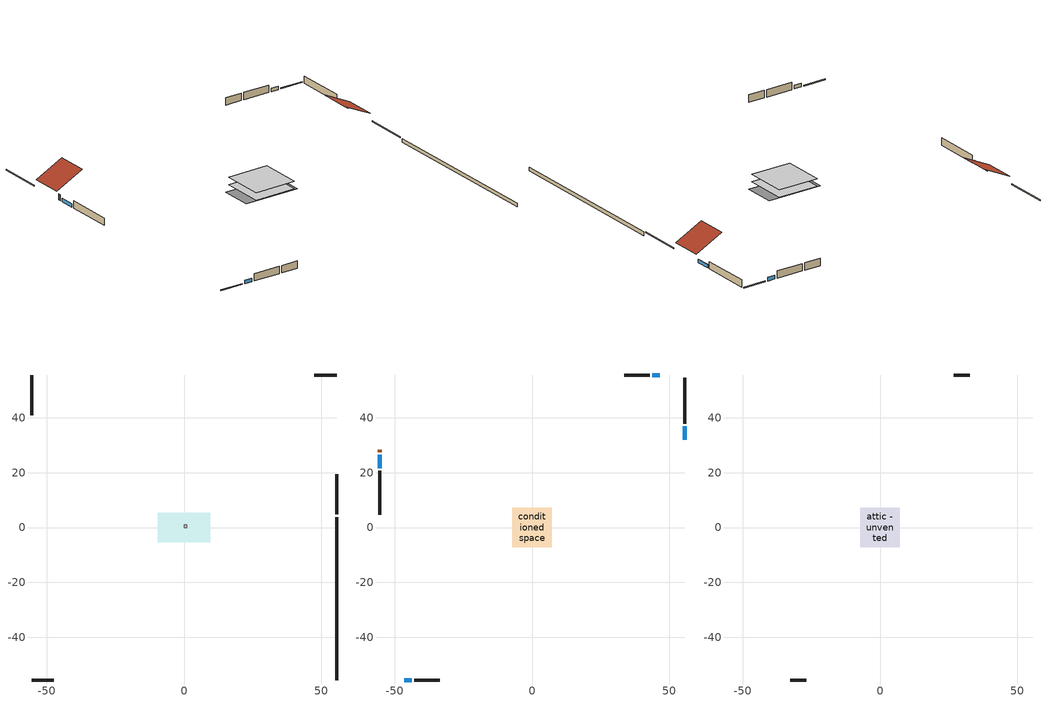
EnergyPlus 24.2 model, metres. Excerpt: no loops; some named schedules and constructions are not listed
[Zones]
crawlspace - vented
 floor foundation (Slab1 construction): -9.54,-5.31 -9.54,5.31 9.54,5.31 9.54,-5.31 z-0.91
 wall outside (RimJoist1 construction): 55.56,4.74 55.56,19.46 z0.3:0.61
 wall outside (RimJoist2 construction): -55.56,-55.56 -47.4,-55.56 z0.3:0.61
 wall outside (RimJoist3 construction): -55.56,55.56 -55.56,40.84 z0.3:0.61
 wall outside (RimJoist4 construction): 55.56,55.56 47.4,55.56 z0.3:0.61
 wall foundation (FoundationWall1 construction): 55.56,-55.56 55.56,3.81 z-0.91:0.3
furnace airloop ret air zone
 floor adiabatic (AdiabaticConst): 0,0 0,1 1,1 1,0 z0
 wall adiabatic (AdiabaticConst): 0,1 0,0 1,0 1,1 0,1 z0:1
 ceiling adiabatic (AdiabaticConst): 1,0 1,1 0,1 0,0 z1
conditioned space
 floor to crawlspace - vented (Floor1 construction): -7.11,-7.11 -7.11,7.11 7.11,7.11 7.11,-7.11 z0.3
 wall outside (AdiabaticWallConstruction 1): -55.56,28.35 -55.56,27.43 z0.3:2.34
 wall outside (AdiabaticWallConstruction): 55.56,31.96 55.56,36.91 / -55.56,26.5 -55.56,21.55 z0.3:1.43; -46.47,-55.56 -43.86,-55.56 / 46.47,55.56 43.86,55.56 z0.3:1.49
 wall outside (Wall1 construction): 55.56,37.84 55.56,54.64 z0.3:2.74
 wall outside (Wall2 construction): -42.93,-55.56 -33.6,-55.56 z0.3:2.74
 wall outside (Wall3 construction): -55.56,20.62 -55.56,4.59 z0.3:2.74
 wall outside (Wall4 construction): 42.93,55.56 33.6,55.56 z0.3:2.74
 window (WindowConstruction): 55.56,31.96 55.56,36.91 z0.3:1.43
 window (WindowConstruction 1): -46.47,-55.56 -43.86,-55.56 z0.3:1.49
 window (WindowConstruction 2): -55.56,26.5 -55.56,21.55 z0.3:1.43
 window (WindowConstruction 3): 46.47,55.56 43.86,55.56 z0.3:1.49
 door (Door): -55.56,28.35 -55.56,27.43 z0.3:2.34
attic - unvented
 floor to conditioned space (Floor2 construction Reversed): -7.11,-7.11 -7.11,7.11 7.11,7.11 7.11,-7.11 z2.74
 wall outside (Wall5 construction): -32.67,-55.56 -26.9,-55.56 z0.3:2.74
 wall outside (Wall6 construction): 32.67,55.56 26.9,55.56 z0.3:2.74
 roof outside (Roof1 construction): 55.56,31.03,2.74 46.05,31.03,7.5 46.05,20.39,7.5 55.56,20.39,2.74
 roof outside (Roof2 construction): -55.56,29.28,2.74 -46.05,29.28,7.5 -46.05,39.91,7.5 -55.56,39.91,2.74
[Material] Roughness=Rough; Thermal Absorptance=0.9
Name | Thickness {m} | Conductivity {W/m-K} | Density {kg/m3} | Specific Heat {J/kg-K} | Solar Absorptance | Visible Absorptance
ceiling loosefill ins | 0.169333 | 0.0480833 | 16.02 | 1046.75 | 0.7 | 0.7
ceiling stud and cavity | 0.1397 | 0.0824711 | 65.682 | 1177.47 | 0.7 | 0.7
floor covering | 0.0127 | 0.0433444 | 54.468 | 1339.84 | 0.6 | 0.6
floor stud and cavity | 0.1397 | 0.923637 | 92.3553 | 1139.71 | 0.7 | 0.7
gypsum board | 0.0127 | 0.160291 | 801 | 837.4 | 0.6 | 0.6
osb sheathing 0.75 in. | 0.01905 | 0.115458 | 512.64 | 1214.23 | 0.7 | 0.7
[Construction]
Floor1 construction Reversed: floor covering, osb sheathing 0.75 in., floor stud and cavity
Floor2 construction: ceiling loosefill ins, ceiling stud and cavity, gypsum board
[EnergyManagementSystem:Subroutine]
furnace_airloop_0_duct_subroutine: Set AH_MFR = furnace_airloop_AH_MFR / 1; If AH_MFR > 0; Set AH_Tout = furnace_airloop_AH_Tout; Set AH_Wout = furnace_airloop_AH_Wout; Set RA_T = furnace_airloop_RA_T; Set RA_W = furnace_airloop_Ra_W; Set Fan_RTF = furnace_airloop_Fan_RTF; Set DZ_T = furnace_airloop_0_DZ_T; Set DZ_W = furnace_airloop_0_DZ_W; Set AH_VFR = furnace_airloop_AH_VFR / 1; Set h_SA = (@HFnTdbW AH_Tout AH_Wout); Set h_RA = (@HFnTdbW RA_T RA_W); Set h_fg = (@HfgAirFnWTdb AH_Wout AH_Tout); Set h_DZ = (@HFnTdbW DZ_T DZ_W); Set air_cp = 1006.0; Set f_sup = 0.133; Set f_ret = 0.067; Set sup_lk_mfr = f_sup * AH_MFR; Set ret_lk_mfr = f_ret * AH_MFR; Set SupTotLkToCond = sup_lk_mfr*(h_RA - h_SA); Set SupLatLkToCond = sup_lk_mfr*h_fg*(RA_W-AH_Wout); Set SupSensLkToCond = SupTotLkToCond-SupLatLkToCond; Set supply_ua = 182.555; Set eTm = 0-((Fan_RTF/(AH_MFR*air_cp))*supply_ua); Set t_sup = DZ_T+((AH_Tout-DZ_T)*(@Exp eTm)); Set SupCondToCond = AH_MFR*air_cp*(t_sup-AH_Tout); Set SupCondToDZ = 0-SupCondToCond; Set return_ua = 33.807; Set eTm = 0-((Fan_RTF/(AH_MFR*air_cp))*return_ua); Set t_ret = DZ_T+((RA_T-DZ_T)*(@Exp eTm)); Set RetCondToRP = AH_MFR*air_cp*(t_ret-RA_T); Set RetCondToDZ = 0-RetCondToRP; Set RetLatLkToRP = 0; Set RetSensLkToRP = ret_lk_mfr*air_cp*(DZ_T-RA_T); Set SupTotLkToDZ = sup_lk_mfr*(h_SA-h_DZ); Set SupLatLkToDZ = sup_lk_mfr*h_fg*(AH_Wout-DZ_W); Set SupSensLkToDZ = SupTotLkToDZ-SupLatLkToDZ; Set FracOutsideToCond = 1.0; Set FracOutsideToDZ = 0.0; Set FracCondToOutside = 0.0; Set FracDZToOutside = 1.0; Set FracDZToCond = 0.0; Set FracCondToDZ = 0.0; Set lk_imbal_vfr = @ABS(f_sup - f_ret) * AH_VFR; Set ImbalLkCondToDZ = lk_imbal_vfr * FracCondToDZ; Set ImbalLkDZToCond = lk_imbal_vfr * FracDZToCond; Set ImbalLkOutsideToCond = lk_imbal_vfr * FracOutsideToCond; Set ImbalLkOutsideToDZ = lk_imbal_vfr * FracOutsideToDZ; Set ImbalLkCondToOutside = lk_imbal_vfr * FracCondToOutside; Set ImbalLkDZToOutside = lk_imbal_vfr * FracDZToOutside; Else; Set SupLatLkToCond = 0; Set SupSensLkToCond = 0; Set SupCondToCond = 0; Set RetCondToRP = 0; Set RetLatLkToRP = 0; Set RetSensLkToRP = 0; Set RetCondToDZ = 0; Set SupCondToDZ = 0; Set SupLatLkToDZ = 0; Set SupSensLkToDZ = 0; Set ImbalLkCondToDZ = 0; Set ImbalLkDZToCond = 0; Set ImbalLkOutsideToCond = 0; Set ImbalLkOutsideToDZ = 0; Set ImbalLkCondToOutside = 0; Set ImbalLkDZToOutside = 0; EndIf; Set furnace_airloop_0_SupLatLkToCond = SupLatLkToCond; Set furnace_airloop_0_SupSensLkToCond = SupSensLkToCond; Set furnace_airloop_0_SupCondToLv = SupCondToCond; Set furnace_airloop_0_RetCondToRP = RetCondToRP; Set furnace_airloop_0_RetLatLkToRP = RetLatLkToRP; Set furnace_airloop_0_RetSensLkToRP = RetSensLkToRP; Set furnace_airloop_0_RetCondToDZ = RetCondToDZ; Set furnace_airloop_0_SupCondToDZ = SupCondToDZ; Set furnace_airloop_0_SupLatLkToDZ = SupLatLkToDZ; Set furnace_airloop_0_SupSensLkToDZ = SupSensLkToDZ; Set furnace_airloop_0_ZoneMixCondToDZ = ImbalLkCondToDZ; Set furnace_airloop_0_ZoneMixDZToCond = ImbalLkDZToCond; Set furnace_airloop_0_DuctImbalLkSupFanEquivCond = ImbalLkCondToOutside; Set furnace_airloop_0_DuctImbalLkExhFanEquivCond = ImbalLkOutsideToCond; Set furnace_airloop_0_DuctImbalLkSupFanEquivDZ = ImbalLkDZToOutside; Set furnace_airloop_0_DuctImbalLkExhFanEquivDZ = ImbalLkOutsideToDZ
[EnergyManagementSystem:OutputVariable] Update Frequency=ZoneTimestep
Name | EMS Variable | Type of Data in Variable | EMS Program or Subroutine | Units
loads_htg_windows_conduction_annual_outvar; loads_htg_windows_conduction_timeseries_outvar | loads_htg_windows_conduction | Summed | component_loads_program | J
loads_htg_windows_solar_annual_outvar; loads_htg_windows_solar_timeseries_outvar | loads_htg_windows_solar | Summed | component_loads_program | J
loads_htg_skylights_conduction_annual_outvar; loads_htg_skylights_conduction_timeseries_outvar | loads_htg_skylights_conduction | Summed | component_loads_program | J
loads_htg_skylights_solar_annual_outvar; loads_htg_skylights_solar_timeseries_outvar | loads_htg_skylights_solar | Summed | component_loads_program | J
loads_htg_floors_annual_outvar; loads_htg_floors_timeseries_outvar | loads_htg_floors | Summed | component_loads_program | J
loads_htg_slabs_annual_outvar; loads_htg_slabs_timeseries_outvar | loads_htg_slabs | Summed | component_loads_program | J
loads_htg_internal_mass_annual_outvar; loads_htg_internal_mass_timeseries_outvar | loads_htg_internal_mass | Summed | component_loads_program | J
loads_htg_infil_annual_outvar; loads_htg_infil_timeseries_outvar | loads_htg_infil | Summed | component_loads_program | J
loads_htg_natvent_annual_outvar; loads_htg_natvent_timeseries_outvar | loads_htg_natvent | Summed | component_loads_program | J
loads_htg_mechvent_annual_outvar; loads_htg_mechvent_timeseries_outvar | loads_htg_mechvent | Summed | component_loads_program | J
loads_htg_whf_annual_outvar; loads_htg_whf_timeseries_outvar | loads_htg_whf | Summed | component_loads_program | J
loads_htg_ducts_annual_outvar; loads_htg_ducts_timeseries_outvar | loads_htg_ducts | Summed | component_loads_program | J
loads_htg_intgains_annual_outvar; loads_htg_intgains_timeseries_outvar | loads_htg_intgains | Summed | component_loads_program | J
loads_htg_lighting_annual_outvar; loads_htg_lighting_timeseries_outvar | loads_htg_lighting | Summed | component_loads_program | J
loads_clg_roofs_annual_outvar; loads_clg_roofs_timeseries_outvar | loads_clg_roofs | Summed | component_loads_program | J
loads_clg_ceilings_annual_outvar; loads_clg_ceilings_timeseries_outvar | loads_clg_ceilings | Summed | component_loads_program | J
loads_clg_walls_annual_outvar; loads_clg_walls_timeseries_outvar | loads_clg_walls | Summed | component_loads_program | J
loads_clg_rim_joists_annual_outvar; loads_clg_rim_joists_timeseries_outvar | loads_clg_rim_joists | Summed | component_loads_program | J
loads_clg_foundation_walls_annual_outvar; loads_clg_foundation_walls_timeseries_outvar | loads_clg_foundation_walls | Summed | component_loads_program | J
loads_clg_doors_annual_outvar; loads_clg_doors_timeseries_outvar | loads_clg_doors | Summed | component_loads_program | J
loads_clg_windows_conduction_annual_outvar; loads_clg_windows_conduction_timeseries_outvar | loads_clg_windows_conduction | Summed | component_loads_program | J
loads_clg_windows_solar_annual_outvar; loads_clg_windows_solar_timeseries_outvar | loads_clg_windows_solar | Summed | component_loads_program | J
loads_clg_skylights_conduction_annual_outvar; loads_clg_skylights_conduction_timeseries_outvar | loads_clg_skylights_conduction | Summed | component_loads_program | J
loads_clg_skylights_solar_annual_outvar; loads_clg_skylights_solar_timeseries_outvar | loads_clg_skylights_solar | Summed | component_loads_program | J
loads_clg_floors_annual_outvar; loads_clg_floors_timeseries_outvar | loads_clg_floors | Summed | component_loads_program | J
loads_clg_slabs_annual_outvar; loads_clg_slabs_timeseries_outvar | loads_clg_slabs | Summed | component_loads_program | J
loads_clg_internal_mass_annual_outvar; loads_clg_internal_mass_timeseries_outvar | loads_clg_internal_mass | Summed | component_loads_program | J
loads_clg_infil_annual_outvar; loads_clg_infil_timeseries_outvar | loads_clg_infil | Summed | component_loads_program | J
loads_clg_natvent_annual_outvar; loads_clg_natvent_timeseries_outvar | loads_clg_natvent | Summed | component_loads_program | J
loads_clg_mechvent_annual_outvar; loads_clg_mechvent_timeseries_outvar | loads_clg_mechvent | Summed | component_loads_program | J
loads_clg_whf_annual_outvar; loads_clg_whf_timeseries_outvar | loads_clg_whf | Summed | component_loads_program | J
loads_clg_ducts_annual_outvar; loads_clg_ducts_timeseries_outvar | loads_clg_ducts | Summed | component_loads_program | J
loads_clg_intgains_annual_outvar; loads_clg_intgains_timeseries_outvar | loads_clg_intgains | Summed | component_loads_program | J
loads_clg_lighting_annual_outvar; loads_clg_lighting_timeseries_outvar | loads_clg_lighting | Summed | component_loads_program | J
loads_htg_tot_annual_outvar; loads_htg_tot_timeseries_outvar | loads_htg_tot | Summed | total_loads_program | J
loads_clg_tot_annual_outvar; loads_clg_tot_timeseries_outvar | loads_clg_tot | Summed | total_loads_program | J
total_infil_flow_rate_timeseries_outvar | total_infil_flow_rate | Averaged | total_airflows_program | m^3/s
total_mechvent_flow_rate_timeseries_outvar | total_mechvent_flow_rate | Averaged | total_airflows_program | m^3/s
total_natvent_flow_rate_timeseries_outvar | total_natvent_flow_rate | Averaged | total_airflows_program | m^3/s
total_whf_flow_rate_timeseries_outvar | total_whf_flow_rate | Averaged | total_airflows_program | m^3/s
[Schedule:Day:Interval]
trans schedule winter=0.85 summer=0.7 day; trans schedule winter=0.85 summer=0.7 day 2: No, 24:00, 0.85
trans schedule winter=0.85 summer=0.7 day 1: No, 24:00, 0.7
trans schedule winter=0.85 summer=0.7 default day; freezer schedule default day; mech vent bath fan 0 schedule default day; mech vent range fan 0 schedule default day; misc pool pump schedule default day; general water use schedule default day; cooling season schedule day; cooling season schedule day 2; cooling season schedule default day; exterior lighting schedule default day; natural vent schedule default day: No, 24:00, 0
freezer schedule day; freezer schedule day 6: No, 01:00, 0.610949, 02:00, 0.595675, 03:00, 0.580401, 04:00, 0.565128, 06:00, 0.549854, 07:00, 0.580401, 08:00, 0.610949, 10:00, 0.626223, 12:00, 0.610949, 15:00, 0.641496, 16:00, 0.626223, 17:00, 0.672044, 18:00, 0.733139, 19:00, 0.763686, 20:00, 0.733139, 21:00, 0.717865, 22:00, 0.702591, 23:00, 0.672044, 24:00, 0.626223
freezer schedule day 1: No, 01:00, 0.609489, 02:00, 0.594252, 03:00, 0.579015, 04:00, 0.563777, 06:00, 0.54854, 07:00, 0.579015, 08:00, 0.609489, 10:00, 0.624726, 12:00, 0.609489, 15:00, 0.639964, 16:00, 0.624726, 17:00, 0.670438, 18:00, 0.731387, 19:00, 0.761861, 20:00, 0.731387, 21:00, 0.71615, 22:00, 0.700912, 23:00, 0.670438, 24:00, 0.624726
freezer schedule day 2: No, 01:00, 0.791241, 02:00, 0.77146, 03:00, 0.751679, 04:00, 0.731898, 06:00, 0.712117, 07:00, 0.751679, 08:00, 0.791241, 10:00, 0.811022, 12:00, 0.791241, 15:00, 0.830803, 16:00, 0.811022, 17:00, 0.870365, 18:00, 0.949489, 19:00, 0.989051, 20:00, 0.949489, 21:00, 0.929708, 22:00, 0.909927, 23:00, 0.870365, 24:00, 0.811022
freezer schedule day 3: No, 01:00, 0.8, 02:00, 0.78, 03:00, 0.76, 04:00, 0.74, 06:00, 0.72, 07:00, 0.76, 08:00, 0.8, 10:00, 0.82, 12:00, 0.8, 15:00, 0.84, 16:00, 0.82, 17:00, 0.88, 18:00, 0.96, 19:00, 1, 20:00, 0.96, 21:00, 0.94, 22:00, 0.92, 23:00, 0.88, 24:00, 0.82
freezer schedule day 4: No, 01:00, 0.679562, 02:00, 0.662573, 03:00, 0.645584, 04:00, 0.628595, 06:00, 0.611606, 07:00, 0.645584, 08:00, 0.679562, 10:00, 0.696551, 12:00, 0.679562, 15:00, 0.71354, 16:00, 0.696551, 17:00, 0.747518, 18:00, 0.815474, 19:00, 0.849453, 20:00, 0.815474, 21:00, 0.798485, 22:00, 0.781496, 23:00, 0.747518, 24:00, 0.696551
freezer schedule day 5: No, 01:00, 0.675182, 02:00, 0.658303, 03:00, 0.641423, 04:00, 0.624544, 06:00, 0.607664, 07:00, 0.641423, 08:00, 0.675182, 10:00, 0.692062, 12:00, 0.675182, 15:00, 0.708942, 16:00, 0.692062, 17:00, 0.742701, 18:00, 0.810219, 19:00, 0.843978, 20:00, 0.810219, 21:00, 0.793339, 22:00, 0.77646, 23:00, 0.742701, 24:00, 0.692062
mech vent bath fan 0 schedule day: No, 10:00, 0, 11:00, 1, 24:00, 0
mech vent range fan 0 schedule day: No, 07:00, 0, 08:00, 1, 24:00, 0
misc pool pump schedule day; misc pool pump schedule day 10: No, 03:00, 0.0234796, 04:00, 0.0313062, 05:00, 0.0626123, 06:00, 0.117398, 07:00, 0.20349, 08:00, 0.344368, 09:00, 0.657429, 10:00, 0.947011, 11:00, 0.993971, 12:00, 0.947011, 13:00, 0.939185, 14:00, 0.704389, 15:00, 0.586991, 16:00, 0.477419, 17:00, 0.289582, 18:00, 0.18001, 19:00, 0.101745, 20:00, 0.0626123, 21:00, 0.0313062, 24:00, 0.0234796
misc pool pump schedule day 1: No, 03:00, 0.023622, 04:00, 0.0314961, 05:00, 0.0629921, 06:00, 0.11811, 07:00, 0.204724, 08:00, 0.346457, 09:00, 0.661417, 10:00, 0.952756, 11:00, 1, 12:00, 0.952756, 13:00, 0.944882, 14:00, 0.708661, 15:00, 0.590551, 16:00, 0.480315, 17:00, 0.291339, 18:00, 0.181102, 19:00, 0.102362, 20:00, 0.0629921, 21:00, 0.0314961, 24:00, 0.023622
misc pool pump schedule day 2; misc pool pump schedule day 4: No, 03:00, 0.0206108, 04:00, 0.0274811, 05:00, 0.0549621, 06:00, 0.103054, 07:00, 0.178627, 08:00, 0.302292, 09:00, 0.577102, 10:00, 0.831302, 11:00, 0.872524, 12:00, 0.831302, 13:00, 0.824432, 14:00, 0.618324, 15:00, 0.51527, 16:00, 0.419086, 17:00, 0.2542, 18:00, 0.158016, 19:00, 0.0893134, 20:00, 0.0549621, 21:00, 0.0274811, 24:00, 0.0206108
misc pool pump schedule day 3: No, 03:00, 0.0205498, 04:00, 0.0273997, 05:00, 0.0547994, 06:00, 0.102749, 07:00, 0.178098, 08:00, 0.301396, 09:00, 0.575393, 10:00, 0.82884, 11:00, 0.86994, 12:00, 0.82884, 13:00, 0.82199, 14:00, 0.616493, 15:00, 0.513744, 16:00, 0.417845, 17:00, 0.253447, 18:00, 0.157548, 19:00, 0.0890489, 20:00, 0.0547994, 21:00, 0.0273997, 24:00, 0.0205498
misc pool pump schedule day 5; misc pool pump schedule day 7: No, 03:00, 0.0180675, 04:00, 0.02409, 05:00, 0.04818, 06:00, 0.0903375, 07:00, 0.156585, 08:00, 0.26499, 09:00, 0.50589, 10:00, 0.728723, 11:00, 0.764858, 12:00, 0.728723, 13:00, 0.7227, 14:00, 0.542025, 15:00, 0.451688, 16:00, 0.367373, 17:00, 0.222833, 18:00, 0.138518, 19:00, 0.0782925, 20:00, 0.04818, 21:00, 0.02409, 24:00, 0.0180675
misc pool pump schedule day 6: No, 03:00, 0.0179658, 04:00, 0.0239544, 05:00, 0.0479087, 06:00, 0.0898289, 07:00, 0.155703, 08:00, 0.263498, 09:00, 0.503042, 10:00, 0.72462, 11:00, 0.760551, 12:00, 0.72462, 13:00, 0.718631, 14:00, 0.538973, 15:00, 0.449144, 16:00, 0.365304, 17:00, 0.221578, 18:00, 0.137738, 19:00, 0.0778517, 20:00, 0.0479087, 21:00, 0.0239544, 24:00, 0.0179658
misc pool pump schedule day 8: No, 03:00, 0.0198987, 04:00, 0.0265316, 05:00, 0.0530631, 06:00, 0.0994934, 07:00, 0.172455, 08:00, 0.291847, 09:00, 0.557163, 10:00, 0.80258, 11:00, 0.842377, 12:00, 0.80258, 13:00, 0.795947, 14:00, 0.59696, 15:00, 0.497467, 16:00, 0.404606, 17:00, 0.245417, 18:00, 0.152557, 19:00, 0.0862276, 20:00, 0.0530631, 21:00, 0.0265316, 24:00, 0.0198987
misc pool pump schedule day 9: No, 03:00, 0.0198173, 04:00, 0.0264231, 05:00, 0.0528461, 06:00, 0.0990865, 07:00, 0.17175, 08:00, 0.290654, 09:00, 0.554884, 10:00, 0.799297, 11:00, 0.838932, 12:00, 0.799297, 13:00, 0.792692, 14:00, 0.594519, 15:00, 0.495432, 16:00, 0.402952, 17:00, 0.244413, 18:00, 0.151933, 19:00, 0.0858749, 20:00, 0.0528461, 21:00, 0.0264231, 24:00, 0.0198173
general water use schedule day: No, 01:00, 0.315068, 03:00, 0.287671, 04:00, 0.342466, 05:00, 0.369863, 06:00, 0.520548, 07:00, 0.60274, 08:00, 0.534247, 10:00, 0.506849, 11:00, 0.465753, 14:00, 0.479452, 15:00, 0.534247, 16:00, 0.589041, 17:00, 0.69863, 18:00, 0.876712, 19:00, 0.890411, 20:00, 0.986301, 21:00, 1, 22:00, 0.863014, 23:00, 0.616438, 24:00, 0.465753
cooling season schedule day 1; natural vent schedule day: No, 24:00, 1
exterior lighting schedule day: No, 01:00, 0.566667, 03:00, 0.524167, 05:00, 0.495833, 06:00, 0.5525, 07:00, 0.623333, 08:00, 0.580833, 09:00, 0.439167, 10:00, 0.354167, 12:00, 0.34, 13:00, 0.354167, 14:00, 0.396667, 15:00, 0.425, 16:00, 0.495833, 17:00, 0.623333, 18:00, 0.793333, 19:00, 0.906667, 20:00, 0.963333, 21:00, 0.991667, 22:00, 0.920833, 23:00, 0.793333, 24:00, 0.665833
exterior lighting schedule day 1: No, 01:00, 0.528571, 03:00, 0.488929, 05:00, 0.4625, 06:00, 0.515357, 07:00, 0.581429, 08:00, 0.541786, 09:00, 0.409643, 10:00, 0.330357, 12:00, 0.317143, 13:00, 0.330357, 14:00, 0.37, 15:00, 0.396429, 16:00, 0.4625, 17:00, 0.581429, 18:00, 0.74, 19:00, 0.845714, 20:00, 0.898571, 21:00, 0.925, 22:00, 0.858929, 23:00, 0.74, 24:00, 0.621071
exterior lighting schedule day 10: No, 01:00, 0.552381, 03:00, 0.510952, 05:00, 0.483333, 06:00, 0.538571, 07:00, 0.607619, 08:00, 0.56619, 09:00, 0.428095, 10:00, 0.345238, 12:00, 0.331429, 13:00, 0.345238, 14:00, 0.386667, 15:00, 0.414286, 16:00, 0.483333, 17:00, 0.607619, 18:00, 0.773333, 19:00, 0.88381, 20:00, 0.939048, 21:00, 0.966667, 22:00, 0.897619, 23:00, 0.773333, 24:00, 0.649048
exterior lighting schedule day 11: No, 01:00, 0.571429, 03:00, 0.528571, 05:00, 0.5, 06:00, 0.557143, 07:00, 0.628571, 08:00, 0.585714, 09:00, 0.442857, 10:00, 0.357143, 12:00, 0.342857, 13:00, 0.357143, 14:00, 0.4, 15:00, 0.428571, 16:00, 0.5, 17:00, 0.628571, 18:00, 0.8, 19:00, 0.914286, 20:00, 0.971429, 21:00, 1, 22:00, 0.928571, 23:00, 0.8, 24:00, 0.671429
exterior lighting schedule day 2: No, 01:00, 0.485714, 03:00, 0.449286, 05:00, 0.425, 06:00, 0.473571, 07:00, 0.534286, 08:00, 0.497857, 09:00, 0.376429, 10:00, 0.303571, 12:00, 0.291429, 13:00, 0.303571, 14:00, 0.34, 15:00, 0.364286, 16:00, 0.425, 17:00, 0.534286, 18:00, 0.68, 19:00, 0.777143, 20:00, 0.825714, 21:00, 0.85, 22:00, 0.789286, 23:00, 0.68, 24:00, 0.570714
exterior lighting schedule day 3: No, 01:00, 0.442857, 03:00, 0.409643, 05:00, 0.3875, 06:00, 0.431786, 07:00, 0.487143, 08:00, 0.453929, 09:00, 0.343214, 10:00, 0.276786, 12:00, 0.265714, 13:00, 0.276786, 14:00, 0.31, 15:00, 0.332143, 16:00, 0.3875, 17:00, 0.487143, 18:00, 0.62, 19:00, 0.708571, 20:00, 0.752857, 21:00, 0.775, 22:00, 0.719643, 23:00, 0.62, 24:00, 0.520357
exterior lighting schedule day 4: No, 01:00, 0.4, 03:00, 0.37, 05:00, 0.35, 06:00, 0.39, 07:00, 0.44, 08:00, 0.41, 09:00, 0.31, 10:00, 0.25, 12:00, 0.24, 13:00, 0.25, 14:00, 0.28, 15:00, 0.3, 16:00, 0.35, 17:00, 0.44, 18:00, 0.56, 19:00, 0.64, 20:00, 0.68, 21:00, 0.7, 22:00, 0.65, 23:00, 0.56, 24:00, 0.47
exterior lighting schedule day 5: No, 01:00, 0.380952, 03:00, 0.352381, 05:00, 0.333333, 06:00, 0.371429, 07:00, 0.419048, 08:00, 0.390476, 09:00, 0.295238, 10:00, 0.238095, 12:00, 0.228571, 13:00, 0.238095, 14:00, 0.266667, 15:00, 0.285714, 16:00, 0.333333, 17:00, 0.419048, 18:00, 0.533333, 19:00, 0.609524, 20:00, 0.647619, 21:00, 0.666667, 22:00, 0.619048, 23:00, 0.533333, 24:00, 0.447619
exterior lighting schedule day 6: No, 01:00, 0.390476, 03:00, 0.36119, 05:00, 0.341667, 06:00, 0.380714, 07:00, 0.429524, 08:00, 0.400238, 09:00, 0.302619, 10:00, 0.244048, 12:00, 0.234286, 13:00, 0.244048, 14:00, 0.273333, 15:00, 0.292857, 16:00, 0.341667, 17:00, 0.429524, 18:00, 0.546667, 19:00, 0.624762, 20:00, 0.66381, 21:00, 0.683333, 22:00, 0.634524, 23:00, 0.546667, 24:00, 0.45881
exterior lighting schedule day 7: No, 01:00, 0.419048, 03:00, 0.387619, 05:00, 0.366667, 06:00, 0.408571, 07:00, 0.460952, 08:00, 0.429524, 09:00, 0.324762, 10:00, 0.261905, 12:00, 0.251429, 13:00, 0.261905, 14:00, 0.293333, 15:00, 0.314286, 16:00, 0.366667, 17:00, 0.460952, 18:00, 0.586667, 19:00, 0.670476, 20:00, 0.712381, 21:00, 0.733333, 22:00, 0.680952, 23:00, 0.586667, 24:00, 0.492381
exterior lighting schedule day 8: No, 01:00, 0.466667, 03:00, 0.431667, 05:00, 0.408333, 06:00, 0.455, 07:00, 0.513333, 08:00, 0.478333, 09:00, 0.361667, 10:00, 0.291667, 12:00, 0.28, 13:00, 0.291667, 14:00, 0.326667, 15:00, 0.35, 16:00, 0.408333, 17:00, 0.513333, 18:00, 0.653333, 19:00, 0.746667, 20:00, 0.793333, 21:00, 0.816667, 22:00, 0.758333, 23:00, 0.653333, 24:00, 0.548333
exterior lighting schedule day 9: No, 01:00, 0.509524, 03:00, 0.47131, 05:00, 0.445833, 06:00, 0.496786, 07:00, 0.560476, 08:00, 0.522262, 09:00, 0.394881, 10:00, 0.318452, 12:00, 0.305714, 13:00, 0.318452, 14:00, 0.356667, 15:00, 0.382143, 16:00, 0.445833, 17:00, 0.560476, 18:00, 0.713333, 19:00, 0.815238, 20:00, 0.86619, 21:00, 0.891667, 22:00, 0.827976, 23:00, 0.713333, 24:00, 0.59869
[Schedule:Week:Daily]
cooling season schedule Week Rule - Jan1-May26: cooling season schedule day, cooling season schedule day, cooling season schedule day, cooling season schedule day, cooling season schedule day, cooling season schedule day, cooling season schedule day, cooling season schedule default day, cooling season schedule default day, cooling season schedule default day, cooling season schedule default day, cooling season schedule default day
cooling season schedule Week Rule - May27-Jun2: cooling season schedule day, cooling season schedule day, cooling season schedule day, cooling season schedule day, cooling season schedule day, cooling season schedule day 1, cooling season schedule day 1, cooling season schedule default day, cooling season schedule default day, cooling season schedule default day, cooling season schedule default day, cooling season schedule default day
cooling season schedule Week Rule - Jun3-Sep29: cooling season schedule day 1, cooling season schedule day 1, cooling season schedule day 1, cooling season schedule day 1, cooling season schedule day 1, cooling season schedule day 1, cooling season schedule day 1, cooling season schedule default day, cooling season schedule default day, cooling season schedule default day, cooling season schedule default day, cooling season schedule default day
cooling season schedule Week Rule - Sep30-Oct6: cooling season schedule day 1, cooling season schedule day 2, cooling season schedule day 2, cooling season schedule day 2, cooling season schedule day 2, cooling season schedule day 2, cooling season schedule day 2, cooling season schedule default day, cooling season schedule default day, cooling season schedule default day, cooling season schedule default day, cooling season schedule default day
cooling season schedule Week Rule - Oct7-Dec31: cooling season schedule day 2, cooling season schedule day 2, cooling season schedule day 2, cooling season schedule day 2, cooling season schedule day 2, cooling season schedule day 2, cooling season schedule day 2, cooling season schedule default day, cooling season schedule default day, cooling season schedule default day, cooling season schedule default day, cooling season schedule default day
exterior lighting schedule Week Rule - Feb25-Mar3: exterior lighting schedule day 1, exterior lighting schedule day 1, exterior lighting schedule day 1, exterior lighting schedule day 1, exterior lighting schedule day 2, exterior lighting schedule day 2, exterior lighting schedule day 2, exterior lighting schedule default day, exterior lighting schedule default day, exterior lighting schedule default day, exterior lighting schedule default day, exterior lighting schedule default day
exterior lighting schedule Week Rule - Mar4-Mar31: exterior lighting schedule day 2, exterior lighting schedule day 2, exterior lighting schedule day 2, exterior lighting schedule day 2, exterior lighting schedule day 2, exterior lighting schedule day 2, exterior lighting schedule day 2, exterior lighting schedule default day, exterior lighting schedule default day, exterior lighting schedule default day, exterior lighting schedule default day, exterior lighting schedule default day
exterior lighting schedule Week Rule - Apr1-Apr28: exterior lighting schedule day 3, exterior lighting schedule day 3, exterior lighting schedule day 3, exterior lighting schedule day 3, exterior lighting schedule day 3, exterior lighting schedule day 3, exterior lighting schedule day 3, exterior lighting schedule default day, exterior lighting schedule default day, exterior lighting schedule default day, exterior lighting schedule default day, exterior lighting schedule default day
exterior lighting schedule Week Rule - Apr29-May5: exterior lighting schedule day 3, exterior lighting schedule day 3, exterior lighting schedule day 4, exterior lighting schedule day 4, exterior lighting schedule day 4, exterior lighting schedule day 4, exterior lighting schedule day 4, exterior lighting schedule default day, exterior lighting schedule default day, exterior lighting schedule default day, exterior lighting schedule default day, exterior lighting schedule default day
exterior lighting schedule Week Rule - May6-May26: exterior lighting schedule day 4, exterior lighting schedule day 4, exterior lighting schedule day 4, exterior lighting schedule day 4, exterior lighting schedule day 4, exterior lighting schedule day 4, exterior lighting schedule day 4, exterior lighting schedule default day, exterior lighting schedule default day, exterior lighting schedule default day, exterior lighting schedule default day, exterior lighting schedule default day
exterior lighting schedule Week Rule - May27-Jun2: exterior lighting schedule day 4, exterior lighting schedule day 4, exterior lighting schedule day 4, exterior lighting schedule day 4, exterior lighting schedule day 4, exterior lighting schedule day 5, exterior lighting schedule day 5, exterior lighting schedule default day, exterior lighting schedule default day, exterior lighting schedule default day, exterior lighting schedule default day, exterior lighting schedule default day
exterior lighting schedule Week Rule - Jun3-Jun30: exterior lighting schedule day 5, exterior lighting schedule day 5, exterior lighting schedule day 5, exterior lighting schedule day 5, exterior lighting schedule day 5, exterior lighting schedule day 5, exterior lighting schedule day 5, exterior lighting schedule default day, exterior lighting schedule default day, exterior lighting schedule default day, exterior lighting schedule default day, exterior lighting schedule default day
exterior lighting schedule Week Rule - Jul1-Jul28: exterior lighting schedule day 6, exterior lighting schedule day 6, exterior lighting schedule day 6, exterior lighting schedule day 6, exterior lighting schedule day 6, exterior lighting schedule day 6, exterior lighting schedule day 6, exterior lighting schedule default day, exterior lighting schedule default day, exterior lighting schedule default day, exterior lighting schedule default day, exterior lighting schedule default day
exterior lighting schedule Week Rule - Jul29-Aug4: exterior lighting schedule day 6, exterior lighting schedule day 6, exterior lighting schedule day 6, exterior lighting schedule day 7, exterior lighting schedule day 7, exterior lighting schedule day 7, exterior lighting schedule day 7, exterior lighting schedule default day, exterior lighting schedule default day, exterior lighting schedule default day, exterior lighting schedule default day, exterior lighting schedule default day
exterior lighting schedule Week Rule - Aug5-Aug25: exterior lighting schedule day 7, exterior lighting schedule day 7, exterior lighting schedule day 7, exterior lighting schedule day 7, exterior lighting schedule day 7, exterior lighting schedule day 7, exterior lighting schedule day 7, exterior lighting schedule default day, exterior lighting schedule default day, exterior lighting schedule default day, exterior lighting schedule default day, exterior lighting schedule default day
exterior lighting schedule Week Rule - Aug26-Sep1: exterior lighting schedule day 7, exterior lighting schedule day 7, exterior lighting schedule day 7, exterior lighting schedule day 7, exterior lighting schedule day 7, exterior lighting schedule day 7, exterior lighting schedule day 8, exterior lighting schedule default day, exterior lighting schedule default day, exterior lighting schedule default day, exterior lighting schedule default day, exterior lighting schedule default day
exterior lighting schedule Week Rule - Sep2-Sep29: exterior lighting schedule day 8, exterior lighting schedule day 8, exterior lighting schedule day 8, exterior lighting schedule day 8, exterior lighting schedule day 8, exterior lighting schedule day 8, exterior lighting schedule day 8, exterior lighting schedule default day, exterior lighting schedule default day, exterior lighting schedule default day, exterior lighting schedule default day, exterior lighting schedule default day
exterior lighting schedule Week Rule - Sep30-Oct6: exterior lighting schedule day 8, exterior lighting schedule day 9, exterior lighting schedule day 9, exterior lighting schedule day 9, exterior lighting schedule day 9, exterior lighting schedule day 9, exterior lighting schedule day 9, exterior lighting schedule default day, exterior lighting schedule default day, exterior lighting schedule default day, exterior lighting schedule default day, exterior lighting schedule default day
exterior lighting schedule Week Rule - Oct7-Oct27: exterior lighting schedule day 9, exterior lighting schedule day 9, exterior lighting schedule day 9, exterior lighting schedule day 9, exterior lighting schedule day 9, exterior lighting schedule day 9, exterior lighting schedule day 9, exterior lighting schedule default day, exterior lighting schedule default day, exterior lighting schedule default day, exterior lighting schedule default day, exterior lighting schedule default day
exterior lighting schedule Week Rule - Oct28-Nov3: exterior lighting schedule day 9, exterior lighting schedule day 9, exterior lighting schedule day 9, exterior lighting schedule day 9, exterior lighting schedule day 10, exterior lighting schedule day 10, exterior lighting schedule day 10, exterior lighting schedule default day, exterior lighting schedule default day, exterior lighting schedule default day, exterior lighting schedule default day, exterior lighting schedule default day
exterior lighting schedule Week Rule - Nov4-Nov24: exterior lighting schedule day 10, exterior lighting schedule day 10, exterior lighting schedule day 10, exterior lighting schedule day 10, exterior lighting schedule day 10, exterior lighting schedule day 10, exterior lighting schedule day 10, exterior lighting schedule default day, exterior lighting schedule default day, exterior lighting schedule default day, exterior lighting schedule default day, exterior lighting schedule default day
exterior lighting schedule Week Rule - Nov25-Dec1: exterior lighting schedule day 10, exterior lighting schedule day 10, exterior lighting schedule day 10, exterior lighting schedule day 10, exterior lighting schedule day 10, exterior lighting schedule day 10, exterior lighting schedule day 11, exterior lighting schedule default day, exterior lighting schedule default day, exterior lighting schedule default day, exterior lighting schedule default day, exterior lighting schedule default day
exterior lighting schedule Week Rule - Dec2-Dec31: exterior lighting schedule day 11, exterior lighting schedule day 11, exterior lighting schedule day 11, exterior lighting schedule day 11, exterior lighting schedule day 11, exterior lighting schedule day 11, exterior lighting schedule day 11, exterior lighting schedule default day, exterior lighting schedule default day, exterior lighting schedule default day, exterior lighting schedule default day, exterior lighting schedule default day
natural vent schedule Week Rule - Jan1-Jan6: natural vent schedule day, natural vent schedule day, natural vent schedule default day, natural vent schedule day, natural vent schedule default day, natural vent schedule day, natural vent schedule default day, natural vent schedule default day, natural vent schedule default day, natural vent schedule default day, natural vent schedule default day, natural vent schedule default day
natural vent schedule Week Rule - Jan7-Dec31: natural vent schedule default day, natural vent schedule day, natural vent schedule default day, natural vent schedule day, natural vent schedule default day, natural vent schedule day, natural vent schedule default day, natural vent schedule default day, natural vent schedule default day, natural vent schedule default day, natural vent schedule default day, natural vent schedule default day
[Schedule:Year]
cooling season schedule: cooling season schedule Week Rule - Jan1-May26, 1, 1, 5, 26, cooling season schedule Week Rule - May27-Jun2, 5, 27, 6, 2, cooling season schedule Week Rule - Jun3-Sep29, 6, 3, 9, 29, cooling season schedule Week Rule - Sep30-Oct6, 9, 30, 10, 6, cooling season schedule Week Rule - Oct7-Dec31, 10, 7, 12, 31
natural vent schedule: natural vent schedule Week Rule - Jan1-Jan6, 1, 1, 1, 6, natural vent schedule Week Rule - Jan7-Dec31, 1, 7, 12, 31
[Schedule:File]
hot_water_dishwasher: File=in.schedules.csv; Column Number=6; Rows to Skip at Top=1; Number of Hours of Data=8760; Column Separator=Comma; Interpolate to Timestep=Yes; Minutes per Item=15; Adjust Schedule for Daylight Savings=Yes
